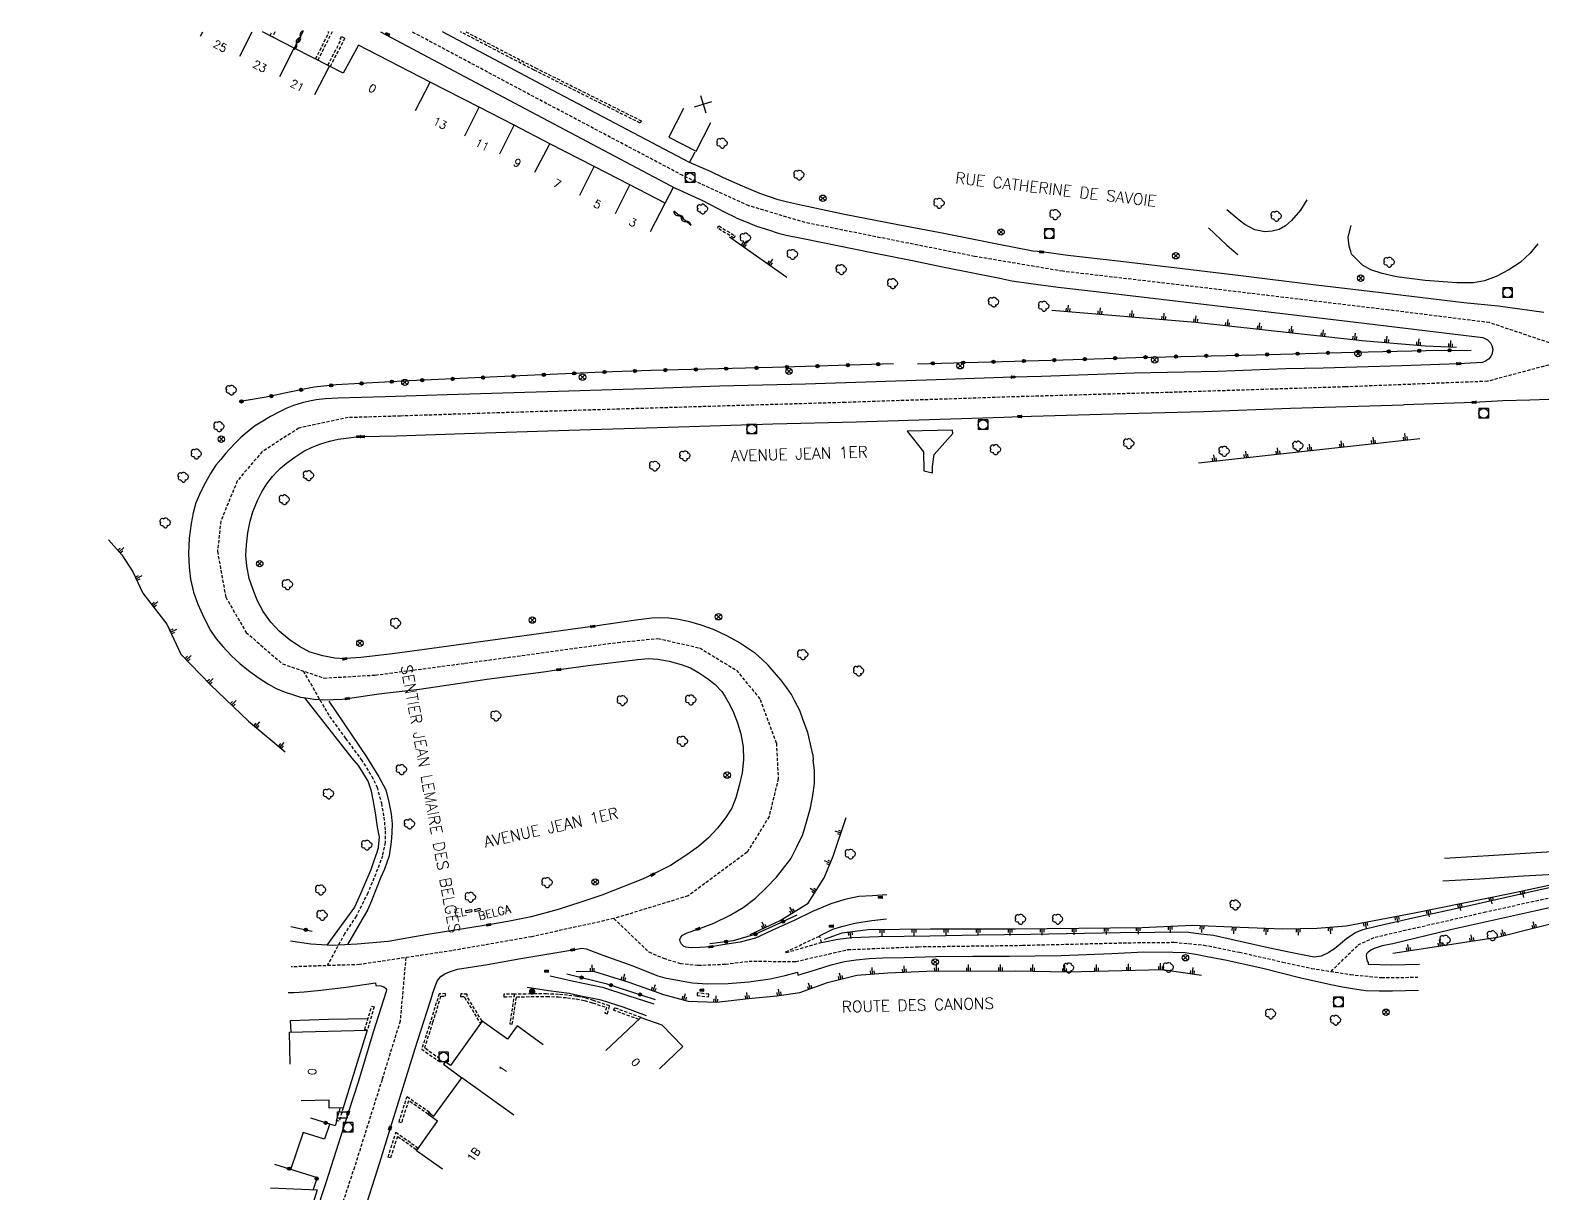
# Model space of a CAD drawing. Header units: millimetres. Extents: x 184000 to 185001, y 127000 to 128000.
# Drawn here: x 184571.8 to 184808, y 127818.6 to 128000.2 of the extents above; entities that cross this region are included whole.
import ezdxf
from ezdxf.enums import TextEntityAlignment as Align

# ---------------------------------------------------------------- set-up
doc = ezdxf.new("R2010")
doc.units = ezdxf.units.MM
doc.linetypes.add('DASHED', pattern=[0.75, 0.5, -0.25])
doc.layers.get('0').update_dxf_attribs({"linetype": 'CONTINUOUS'})
for name, color, linetype in [('W0001', 6, 'DASHED'), ('W0008', 7, 'CONTINUOUS'), ('W0100', 7, 'CONTINUOUS'), ('W0105', 7, 'CONTINUOUS'), ('W0112', 1, 'DASHED'), ('W0211', 2, 'CONTINUOUS'), ('W0300', 7, 'CONTINUOUS'), ('W0310', 3, 'CONTINUOUS'), ('W0322', 7, 'CONTINUOUS'), ('W0334', 7, 'CONTINUOUS'), ('W0400', 7, 'CONTINUOUS'), ('W0420', 7, 'CONTINUOUS'), ('W0469', 7, 'CONTINUOUS'), ('W0984', 7, 'CONTINUOUS'), ('W0989', 7, 'CONTINUOUS'), ('W0991', 7, 'CONTINUOUS'), ('W1102', 7, 'CONTINUOUS'), ('W1471', 7, 'CONTINUOUS'), ('W1473', 7, 'CONTINUOUS')]:
    doc.layers.add(name, color=color, linetype=linetype)
doc.styles.get("Standard").update_dxf_attribs({"font": 'romans.shx', "width": 0.85})

# ---------------------------------------------------------------- blocks, each defined once
blk = doc.blocks.new('t310o')
at = {"color": 0, "linetype": 'Continuous'}
for centre, start, end in [((-0.5, 0.38), 216.8699, 323.1304), ((0.5, -0.37), 36.8699, 143.1303)]:
    blk.add_arc(centre, 0.625, start, end, dxfattribs=at)
blk = doc.blocks.new('T400')
for p, q in [((-0.15, 0.3), (0.15, 0.3)), ((-0.15, -0.25), (-0.15, 0.3)), ((-0.15, 0.15), (0.15, 0.15)), ((-0.15, 0), (0.15, 0)), ((0.15, 0.3), (0.15, -0.25)), ((-0.15, -0.15), (0.15, -0.15)), ((-0.15, -0.25), (-0.15, -0.3)), ((-0.15, -0.3), (0.15, -0.3)), ((0.15, -0.3), (0.15, -0.25))]:
    blk.add_line(p, q)
blk = doc.blocks.new('T420')
for p, q in [((0.75, 0.75), (-0.75, 0.75)), ((-0.75, 0.75), (-0.75, -0.75)), ((0.75, 0.75), (0.75, -0.75)), ((0.75, -0.75), (-0.75, -0.75))]:
    blk.add_line(p, q)
blk.add_ellipse((0, 0), major_axis=(-0.53, 0.53), ratio=1, start_param=3.926991, end_param=10.210176)
blk = doc.blocks.new('T300')
for p, q in [((-0.8, 0.51), (-0.86, 0.34)), ((-0.86, 0.34), (-0.86, 0.17)), ((-0.86, 0.17), (-0.74, 0.06)), ((-0.69, 0.63), (-0.8, 0.51)), ((-0.8, -0.06), (-0.74, 0.06)), ((-0.74, 0.06), (-0.69, 0.11)), ((-0.57, 0.69), (-0.69, 0.63)), ((-0.46, 0.69), (-0.57, 0.69)), ((-0.29, 0.63), (-0.46, 0.69)), ((-0.29, 0.63), (-0.17, 0.74)), ((-0.23, 0.57), (-0.29, 0.63)), ((-0.17, 0.74), (-0.06, 0.8)), ((-0.06, 0.8), (0.06, 0.8)), ((0.06, 0.8), (0.23, 0.74)), ((0.23, 0.74), (0.34, 0.63)), ((0.34, 0.63), (0.4, 0.51)), ((0.46, 0.46), (0.34, 0.46)), ((0.4, 0.51), (0.4, 0.46)), ((0.57, 0.4), (0.46, 0.46)), ((0.57, 0.4), (0.69, 0.29)), ((0.69, 0.29), (0.74, 0.17)), ((0.74, 0.06), (0.69, -0.17)), ((0.74, 0.17), (0.74, 0.06)), ((-0.8, -0.17), (-0.8, -0.06)), ((-0.8, -0.23), (-0.8, -0.17)), ((-0.74, -0.34), (-0.8, -0.23)), ((-0.69, -0.4), (-0.74, -0.34)), ((-0.51, -0.46), (-0.69, -0.4)), ((-0.4, -0.46), (-0.51, -0.46)), ((-0.4, -0.46), (-0.34, -0.46)), ((-0.34, -0.46), (-0.34, -0.4)), ((-0.34, -0.51), (-0.34, -0.46)), ((-0.29, -0.63), (-0.34, -0.51)), ((-0.17, -0.74), (-0.29, -0.63)), ((-0.06, -0.8), (-0.17, -0.74)), ((0.06, -0.8), (-0.06, -0.8)), ((0.17, -0.74), (0.06, -0.8)), ((0.23, -0.69), (0.17, -0.74)), ((0.29, -0.46), (0.23, -0.46)), ((0.29, -0.63), (0.23, -0.69)), ((0.46, -0.4), (0.29, -0.46)), ((0.34, -0.51), (0.29, -0.63)), ((0.34, -0.51), (0.34, -0.46)), ((0.57, -0.34), (0.46, -0.4)), ((0.63, -0.29), (0.57, -0.34)), ((0.69, -0.17), (0.63, -0.29))]:
    blk.add_line(p, q)
blk = doc.blocks.new('T469')
at = {"color": 0, "linetype": 'Continuous', "flags": 128}
for points in [[(-0.35, 0.35), (0.35, -0.35)], [(-0.35, -0.35), (0.35, 0.35)]]:
    blk.add_lwpolyline(points, dxfattribs=at)
at = {"color": 0, "linetype": 'Continuous'}
blk.add_circle((0, 0), 0.5, dxfattribs=at)
blk = doc.blocks.new('t991o')
at = {"color": 0, "linetype": 'Continuous'}
for p, q in [((-1, 1), (1, -1)), ((-1, -1), (1, 1))]:
    blk.add_line(p, q, dxfattribs=at)
blk = doc.blocks.new('T1471')
at = {"color": 0, "linetype": 'Continuous', "flags": 128}
blk.add_lwpolyline([(-0.75, -0.5), (-0.75, 0.5), (0.75, 0.5), (0.75, -0.5), (-0.75, -0.5)], dxfattribs=at)
blk = doc.blocks.new('t322o')
at = {"color": 0, "linetype": 'Continuous'}
for radius in [0.25, 0.15]:
    blk.add_circle((0, 0), radius, dxfattribs=at)
blk = doc.blocks.new('t211o')
at = {"color": 0, "linetype": 'Continuous'}
for p, q in [((-0.29, 0.5), (-0.29, 0)), ((0, 1), (0, 0)), ((0.29, 0.5), (0.29, 0))]:
    blk.add_line(p, q, dxfattribs=at)
blk = doc.blocks.new('T1473')
at = {"color": 0, "linetype": 'Continuous', "const_width": 0.5, "flags": 128}
blk.add_lwpolyline([(-0.25, 0, 1), (0.25, 0, 1)], format="xyb", close=True, dxfattribs=at)

msp = doc.modelspace()

# ---------------------------------------------------------------- linework, layer by layer
at = {"layer": 'W0001', "flags": 128}
msp.add_lwpolyline([(184673.74, 127977.56), (184651.42, 127989.36), (184631.45, 128000, -0.17851)], format="xyb", dxfattribs=at)
at = {"layer": 'W0001'}
for points in [[(184899.34, 127989.79), (184896.99, 127978.77), (184894.87, 127971.67), (184891.93, 127967.44), (184887.05, 127963.97), (184879.91, 127961.89), (184868.07, 127959.1), (184848.2, 127954.36), (184835.9, 127951.54), (184826.44, 127950.3), (184814.77, 127949.52), (184799.72, 127954.59), (184783.98, 127956.56), (184755.73, 127959.96), (184733.09, 127962.61), (184719.32, 127964.93), (184703.14, 127968.15), (184692.85, 127970.22), (184684.05, 127972.84), (184673.74, 127977.56)], [(184814.77, 127949.52), (184799.42, 127945.43), (184777.22, 127944.56), (184749.59, 127943.69), (184725.56, 127943.01), (184699.14, 127942.13), (184672.16, 127941.34), (184642.85, 127940.44), (184629.68, 127940.01), (184621.51, 127939.76), (184613.77, 127938.12), (184608.08, 127934.46), (184604.17, 127929.88), (184601.61, 127923.63), (184601.08, 127918.88), (184602.37, 127911.74), (184605.55, 127906.24), (184611.23, 127901.32), (184617.7, 127899.1), (184625.73, 127899.57), (184639.71, 127901.41), (184663.56, 127904.67), (184669.87, 127905.28), (184676.38, 127903.8), (184682.14, 127900.32), (184685.83, 127895.78), (184688.36, 127888.92), (184688.65, 127883.4), (184687.22, 127877.48), (184683.8, 127871.91), (184674.57, 127865.09), (184663, 127861.55), (184650.15, 127858.72), (184637.7, 127856.54), (184623.27, 127854.37), (184612.57, 127854.01)], [(184614.47, 127900.21), (184618.58, 127893.1), (184621.1, 127889.66), (184623.54, 127886.38), (184625.17, 127883.79), (184626.01, 127882.08), (184626.68, 127879.55), (184627.07, 127877.37), (184627.27, 127875.21), (184627.25, 127873.45), (184626.84, 127871.36), (184626.08, 127869.25), (184624.56, 127865.56), (184622.73, 127861.92), (184620.94, 127859.17), (184618.19, 127854.2)], [(184774.98, 127853.3), (184779.2, 127857.43), (184781.85, 127858.64), (184786.26, 127859.67), (184798.87, 127862.53), (184815.43, 127866.22)], [(184663, 127861.55), (184668.43, 127856.35), (184670.76, 127855.35), (184673.38, 127854.56), (184676.15, 127854.26), (184680.41, 127854.43), (184684.09, 127854.9), (184691.39, 127854.85), (184699.52, 127856.7), (184710.53, 127857.16), (184726.79, 127857.38), (184743.26, 127857.78), (184750.5, 127857.85), (184755.12, 127857.42), (184760.66, 127856.3), (184767.44, 127854.77), (184771.94, 127853.78), (184778.02, 127852.81), (184782.86, 127852.33), (184788.52, 127852.4)], [(184630.49, 127855.45), (184629.6, 127845.53), (184626.78, 127836.41), (184622.47, 127822.76), (184618.69, 127811.28), (184614.34, 127802.25), (184605.37, 127786.24), (184598.8, 127771.02), (184587.84, 127744.94), (184580.77, 127726), (184575.94, 127709.15), (184572.6, 127696.27), (184571.9, 127689.14), (184571.84, 127681.2), (184571.92, 127671.29), (184572.15, 127662.03), (184573.19, 127656.8), (184573.81, 127652.49)]]:
    msp.add_lwpolyline(points, dxfattribs=at)
at = {"layer": 'W0008'}
for p, q in [((184610.94, 127931.88), (184610.48, 127931.38)), ((184694.05, 127887.15), (184694.13, 127886.26))]:
    msp.add_line(p, q, dxfattribs=at)
for points in [[(184626.56, 128000), (184639.67, 127993), (184672.68, 127975.55)], [(184674.8, 127979.57), (184652.48, 127991.38), (184636.24, 128000)], [(184808.22, 127956.19), (184801.07, 127957.15), (184795.73, 127957.7), (184787.54, 127958.67), (184781.49, 127959.38), (184772.21, 127960.49), (184760.88, 127961.9), (184751.8, 127963), (184742.13, 127964.15), (184733.88, 127965.09), (184729.77, 127965.63), (184728.41, 127965.74), (184722.85, 127966.85), (184714.49, 127968.49), (184707.32, 127969.88), (184699, 127971.49), (184692.46, 127972.87), (184690.09, 127973.39), (184688.65, 127973.79), (184685.8, 127974.78), (184683.08, 127975.92), (184680.12, 127977.21), (184678.1, 127978.21), (184674.8, 127979.57)], [(184682.1, 127970.98), (184680.39, 127971.79), (184676.89, 127973.6), (184672.68, 127975.55)], [(184771.22, 127973.76), (184770.22, 127972.15), (184768.82, 127970.54), (184767.89, 127969.69), (184766.89, 127969.14), (184765.78, 127968.88), (184764.66, 127968.79), (184763.07, 127969.1), (184761.54, 127969.91), (184760.62, 127970.59), (184758.72, 127972.23)], [(184682.1, 127970.98), (184684.26, 127970.09), (184685.28, 127969.66), (184687.14, 127969.07), (184688.62, 127968.56), (184689.88, 127968.27), (184692.27, 127967.76), (184695.61, 127967.12), (184703.03, 127965.62), (184709.36, 127964.36), (184714.57, 127963.25), (184723.24, 127961.54), (184725.15, 127961.14), (184728.09, 127960.68), (184732.38, 127960.12), (184738.31, 127959.44), (184748.44, 127958.27), (184765.22, 127956.26), (184778.83, 127954.65), (184794.35, 127952.79), (184798.71, 127952.26), (184799.39, 127951.89), (184799.86, 127951.46), (184800.09, 127951.03), (184800.24, 127950.44), (184800.15, 127949.79), (184799.91, 127949.32), (184799.55, 127948.87), (184799.12, 127948.58), (184798.61, 127948.35), (184794.9, 127948.18), (184786.02, 127947.85), (184773.73, 127947.51), (184767.94, 127947.36), (184757.3, 127946.98), (184744.23, 127946.68), (184729.78, 127946.19), (184725.31, 127946.1), (184713.31, 127945.66), (184692.91, 127945.01), (184679.48, 127944.67), (184667.81, 127944.25), (184652.55, 127943.77), (184636.93, 127943.34), (184627.26, 127943.01), (184619.86, 127942.82), (184617.89, 127942.71), (184616.47, 127942.55), (184615.44, 127942.33), (184614.3, 127942.09), (184612.98, 127941.68), (184611.93, 127941.26), (184610.78, 127940.65), (184609.35, 127939.94), (184608.15, 127939.23), (184606.86, 127938.42), (184605.73, 127937.47), (184604.8, 127936.7), (184603.77, 127935.71), (184603.01, 127934.87), (184602.35, 127934.16), (184601.6, 127933.25), (184600.85, 127932.32), (184599.99, 127931.06), (184599.21, 127929.66), (184598.49, 127928.23), (184597.72, 127926.47), (184597.28, 127924.9), (184596.95, 127923.24), (184596.67, 127920.94), (184596.56, 127918.56), (184596.66, 127916.43), (184596.88, 127914.56), (184597.34, 127912.51), (184598.02, 127910.63), (184598.94, 127908.55), (184599.99, 127906.54), (184600.88, 127905.24), (184601.92, 127904.01), (184603.23, 127902.62), (184604.63, 127901.31), (184606.16, 127900.15), (184607.57, 127899.1), (184609.06, 127898.15), (184610.27, 127897.48), (184611.64, 127896.9), (184612.81, 127896.51), (184614.03, 127896.12), (184615.22, 127895.95), (184616.14, 127895.83), (184617.81, 127895.68), (184619.17, 127895.75), (184620.61, 127895.83), (184621.37, 127895.91), (184626.3, 127896.62), (184632.64, 127897.37), (184643.12, 127898.92), (184651.98, 127900.1), (184654.41, 127900.42), (184658.95, 127901.04), (184666.73, 127902.02)], [(184807.3, 127966.89), (184806.06, 127965.43), (184804.52, 127963.96), (184802.75, 127962.82), (184800.75, 127961.77), (184798.92, 127961.12), (184797.23, 127960.83), (184794.62, 127960.79), (184789.69, 127961.17), (184785.2, 127961.75), (184782.98, 127962.25), (184781.2, 127962.84), (184779.87, 127963.56), (184778.2, 127965.29), (184778.08, 127965.7), (184777.79, 127966.51), (184777.68, 127967.96), (184778.12, 127969.78)], [(184755.83, 127969.37), (184758.69, 127966.71), (184759.42, 127966.04), (184760.44, 127965.22)], [(184884.24, 127959.79), (184881.85, 127959.24), (184874.51, 127957.5), (184867.56, 127955.9), (184857.21, 127953.44), (184841.17, 127949.6), (184835.05, 127948.22), (184834.47, 127948.02), (184826.58, 127946.15), (184821.57, 127945), (184815.64, 127943.65), (184813.31, 127943.12), (184811.29, 127942.79), (184808.99, 127942.6), (184806.01, 127942.5), (184801.81, 127942.41), (184797.34, 127942.15), (184786.33, 127941.77)], [(184723.9, 127939.84), (184726.4, 127939.93), (184740.98, 127940.38), (184755.05, 127940.72), (184768.63, 127941.26), (184786.32, 127941.77)], [(184610.94, 127931.89), (184611.87, 127932.65), (184613.15, 127933.59), (184614.56, 127934.51), (184615.88, 127935.15), (184617.22, 127935.66), (184618.59, 127936.07), (184619.91, 127936.38), (184621.57, 127936.6), (184623.17, 127936.79), (184623.72, 127936.79), (184629.04, 127936.91), (184639.65, 127937.27), (184655.95, 127937.79), (184671.48, 127938.26), (184687.8, 127938.77), (184700.87, 127939.1), (184712.26, 127939.47), (184723.9, 127939.84)], [(184694.05, 127887.15), (184693.7, 127888.76), (184693.27, 127890.61), (184692.57, 127892.53), (184692.01, 127894.06), (184691.26, 127895.48), (184690.73, 127896.55), (184689.99, 127897.59), (184689.07, 127898.82), (184688.03, 127900.01), (184687.07, 127901.09), (184686.1, 127902.04), (184685.1, 127902.96), (184684.32, 127903.47), (184682.47, 127904.69), (184680.61, 127905.7), (184678.52, 127906.67), (184676.6, 127907.38), (184674.84, 127907.86), (184672.83, 127908.32), (184671.58, 127908.45), (184670.15, 127908.51), (184668.93, 127908.45), (184666.39, 127908.15), (184662.17, 127907.54), (184659.67, 127907.16), (184646.33, 127905.32), (184634.58, 127903.71), (184628.42, 127902.91), (184623.47, 127902.31), (184621.93, 127902.22), (184620.94, 127902.1), (184619.4, 127902.21), (184617.53, 127902.59), (184616.1, 127902.97), (184615.52, 127903.17), (184613.88, 127904.04), (184612.3, 127905.13), (184610.74, 127906.43), (184609.42, 127907.84), (184608.23, 127909.52), (184607.26, 127911.27), (184606.61, 127913.04), (184606.05, 127914.64), (184605.68, 127916.63), (184605.52, 127918.24), (184605.61, 127919.88), (184605.83, 127921.75), (184606.18, 127923.62), (184606.59, 127925.04), (184607.33, 127926.84), (184607.99, 127928.18), (184608.8, 127929.42), (184609.69, 127930.56), (184610.48, 127931.38)], [(184666.73, 127902.02), (184668.39, 127902.14), (184669.85, 127902.04), (184671.64, 127901.76), (184673.51, 127901.21), (184674.95, 127900.68), (184676.36, 127899.89), (184677.59, 127899.02), (184678.78, 127898.09), (184679.83, 127896.99), (184680.3, 127896.3), (184681.1, 127894.93), (184681.68, 127893.73), (184682.29, 127892.11), (184682.81, 127890.37), (184683.17, 127888.39), (184683.23, 127886.34), (184683.02, 127884.3), (184682.57, 127882.32), (184682.04, 127880.39), (184681.4, 127878.78), (184680.41, 127877.27), (184679.15, 127875.68), (184677.75, 127874.18), (184676.22, 127872.82), (184674.36, 127871.49), (184671.84, 127869.86), (184669.94, 127868.92), (184669.04, 127868.43), (184667.47, 127867.71), (184664.55, 127866.55), (184661.11, 127865.21), (184657.85, 127864.1), (184654.3, 127862.98), (184650.07, 127861.85), (184646.44, 127861.11), (184643.39, 127860.57), (184633.62, 127859), (184627.72, 127857.98), (184622.88, 127857.56), (184619.02, 127857.34), (184615.64, 127857.55), (184612.51, 127858.04)], [(184626.25, 127872.77), (184626.41, 127874.26), (184626.09, 127875.81), (184625.77, 127878.06), (184625.37, 127880.1), (184625.13, 127881.44), (184624.59, 127883), (184623.8, 127884.34), (184623.11, 127885.45), (184622.12, 127886.62), (184614.72, 127896.02)], [(184618.47, 127895.5), (184624.35, 127886.82), (184626.3, 127883.68), (184627.39, 127881.67), (184627.84, 127879.74), (184628.23, 127877.9), (184628.36, 127876.33), (184628.29, 127874.93), (184628.19, 127873.54), (184627.89, 127871.35), (184627.16, 127869.26), (184626.6, 127868.01), (184625.14, 127864.33), (184624.54, 127862.96), (184621.41, 127857.48)], [(184705.59, 127865.26), (184703.38, 127865.1), (184701.26, 127865), (184699.04, 127864.55), (184696.86, 127863.84), (184694.02, 127862.65), (184691.24, 127861.29), (184687.65, 127859.67), (184685.12, 127858.51), (184682.7, 127857.85), (184680.29, 127857.49), (184678.11, 127857.15), (184676.43, 127857.04), (184675.08, 127856.96), (184674.21, 127857.11), (184673.85, 127857.24), (184673.52, 127857.55), (184673.33, 127857.97), (184673.31, 127858.29), (184673.43, 127858.65), (184673.71, 127858.97), (184674.43, 127859.31), (184676.11, 127859.92), (184678.59, 127860.85), (184681.14, 127862.07), (184683.2, 127863.28), (184685.08, 127864.75), (184686.77, 127866.34), (184688.39, 127868.04), (184689.34, 127869.21), (184690.64, 127870.88), (184691.54, 127872.74), (184692.51, 127874.66), (184693.14, 127876.81), (184693.67, 127878.82), (184694.08, 127880.78), (184694.29, 127882.63), (184694.32, 127884.74), (184694.13, 127886.26)], [(184792.72, 127870.99), (184799.56, 127871.42), (184818.56, 127872.59), (184825.38, 127873.09), (184830.62, 127873.42), (184835.84, 127873.71), (184837.42, 127873.9), (184839.11, 127874.11), (184843.09, 127875.02), (184847.95, 127876.1), (184849.69, 127876.4), (184850.8, 127876.4)], [(184850.59, 127872.82), (184847.43, 127872.16), (184842.77, 127870.86), (184837.85, 127869.99), (184835.15, 127869.41), (184831.54, 127868.61), (184826.83, 127867.48), (184821.78, 127866.42), (184820.73, 127865.81), (184807.67, 127862.91), (184793.62, 127859.81), (184784.65, 127857.63), (184782.94, 127857.28), (184781.73, 127856.9), (184781.3, 127856.65), (184780.8, 127856.3), (184780.54, 127856.04), (184780.48, 127855.79), (184780.53, 127855.38), (184780.6, 127854.92), (184780.78, 127854.68), (184780.79, 127854.45), (184784.36, 127854.34), (184788.8, 127854.42)], [(184626.25, 127872.77), (184625.97, 127871.86), (184625.55, 127870.74), (184625.03, 127869.18), (184624.21, 127867.25), (184623.4, 127865.4), (184622.47, 127863.35), (184618.16, 127857.39)], [(184775.3, 127856.71), (184776.07, 127857.36), (184777.46, 127858.49), (184778.8, 127859.37), (184779.92, 127859.87), (184782.31, 127860.42), (184787.75, 127861.65), (184796.36, 127863.54), (184806.69, 127865.87), (184812.7, 127867.21), (184818.26, 127868.42), (184818.22, 127868.71), (184811.81, 127868.55), (184805.04, 127868.19), (184798.23, 127867.7), (184792.45, 127867.4)], [(184695.1, 127858.87), (184697.18, 127859.9), (184698.59, 127860.3), (184700.6, 127860.83), (184703.25, 127861.26), (184705.55, 127861.52)], [(184775.3, 127856.71), (184774.61, 127856.26), (184773.42, 127855.68), (184772.36, 127855.53), (184768.91, 127856.21), (184765.14, 127856.97), (184759.37, 127858.29), (184756.63, 127858.89), (184754.64, 127859.12), (184752.7, 127859.38), (184751.02, 127859.42), (184747.45, 127859.38), (184742.07, 127859.34), (184728.12, 127859.05), (184719.87, 127858.95), (184712.32, 127858.79), (184704.29, 127858.69), (184700.14, 127858.52), (184697.95, 127858.28), (184695.43, 127857.78)], [(184634.64, 127849.82), (184635.33, 127851.69), (184635.66, 127852.16), (184636.04, 127852.54), (184636.57, 127852.92), (184637.32, 127853.23), (184638.58, 127853.63), (184643.26, 127854.37), (184648.45, 127855.32), (184654.41, 127856.32), (184656.58, 127856.67), (184657.97, 127856.91), (184658.65, 127856.85), (184661.25, 127855.86), (184665.78, 127854.2), (184669.86, 127852.63), (184670.93, 127852.28), (184672.91, 127851.95), (184675.28, 127851.53), (184677.58, 127851.36), (184680.83, 127851.4), (184684.05, 127851.66), (184687.4, 127852.15), (184689.76, 127852.66), (184691.66, 127853.17), (184691.72, 127852.74), (184694.64, 127853.62), (184696.93, 127854.34), (184698.99, 127854.86), (184700.8, 127855.11), (184702.84, 127855.33), (184705, 127855.41), (184708.34, 127855.49), (184713.25, 127855.64), (184719.06, 127855.67), (184724.74, 127855.7), (184732.81, 127855.81), (184740.75, 127856.08), (184745.74, 127856.34), (184750.29, 127856.3), (184752.2, 127856.27), (184754.13, 127855.96), (184755.64, 127855.65), (184758.7, 127855.04), (184764.55, 127853.75), (184770.08, 127852.35), (184774.96, 127851.25), (184776.75, 127850.88), (184778.62, 127850.57), (184780.39, 127850.32), (184782.52, 127850.28), (184784.58, 127850.26), (184788.62, 127850.38)], [(184653.03, 127852.59), (184656.7, 127851.78), (184661.2, 127850.85), (184665.17, 127849.56), (184669.24, 127848.26)], [(184612.13, 127850.01), (184613.07, 127850.03), (184614.62, 127850.11), (184617.2, 127850.38), (184621.18, 127850.84), (184625.76, 127851.5), (184625.81, 127851.1), (184626.6, 127851.03), (184627.04, 127850.92), (184627.32, 127850.7), (184627.48, 127850.47), (184627.43, 127850.17), (184625.39, 127843.82), (184623.1, 127836.19), (184621.48, 127831.2), (184618.03, 127820.44), (184616.31, 127815.07)], [(184634.64, 127849.82), (184631.89, 127841.24), (184629.11, 127832.18), (184628.03, 127828.83), (184626.38, 127823.44), (184623.65, 127814.77)], [(184668.08, 127846.36), (184664.45, 127847.72), (184661, 127848.82), (184657.83, 127849.46), (184655.99, 127849.87), (184652.77, 127850.28), (184649.43, 127850.79)], [(184618.57, 127829.42), (184617.77, 127827.12), (184614.44, 127828.14), (184612.54, 127822.48)]]:
    msp.add_lwpolyline(points, dxfattribs=at)
at = {"layer": 'W0100'}
for p, q in [((184639.8, 127862.82), (184640.74, 127862.98)), ((184640.74, 127862.98), (184640.8, 127862.65)), ((184641.24, 127862.99), (184642.05, 127863.18)), ((184642.05, 127863.18), (184642.09, 127862.86))]:
    msp.add_line(p, q, dxfattribs=at)
for points in [[(184668.71, 127968.83), (184670.99, 127973.27), (184665.5, 127976.09), (184659.93, 127978.96), (184652.96, 127982.52), (184647.44, 127985.4), (184641.97, 127988.21), (184634.32, 127992.13), (184623.12, 127997.93), (184620.72, 127993.53), (184618.57, 127994.65), (184613.08, 127997.47), (184608.12, 128000)], [(184673.88, 127988.02), (184671.58, 127983.57), (184675.84, 127981.38), (184678.13, 127985.82)], [(184639.8, 127862.82), (184639.86, 127862.49), (184640.8, 127862.65)], [(184641.24, 127862.99), (184641.28, 127862.66), (184642.09, 127862.86)], [(184651.93, 127841.83), (184647.9, 127844.79), (184646.37, 127842.71), (184642.4, 127845.53), (184637.48, 127838.59), (184636.65, 127839.21), (184636.36, 127838.8), (184639.25, 127836.71)], [(184661.71, 127840.96), (184665.16, 127844.19), (184667.22, 127846.12), (184670.45, 127844.98), (184673.73, 127841.56), (184670.12, 127838.1)], [(184612.44, 127838.82), (184612.32, 127843.82), (184624.47, 127844.12), (184620.69, 127831.99), (184618.54, 127831.96), (184618.52, 127833.18), (184614.14, 127833.08)], [(184636.24, 127822.41), (184632.17, 127825.3), (184635.46, 127829.93), (184634, 127830.97), (184634.16, 127831.2), (184634.89, 127830.69), (184639.25, 127836.71)], [(184609.37, 127819.51), (184616.64, 127819.21), (184614.35, 127811.77), (184610.85, 127811.93), (184608.76, 127806.21), (184604.06, 127807.92)]]:
    msp.add_lwpolyline(points, dxfattribs=at)
at = {"layer": 'W0105'}
for p, q in [((184711.36, 127934.4), (184711.38, 127931.44)), ((184711.38, 127931.44), (184712.76, 127931.15)), ((184612.57, 127843.82), (184612.51, 127845.64))]:
    msp.add_line(p, q, dxfattribs=at)
for points in [[(184712.76, 127931.15), (184712.75, 127932.12), (184713.01, 127934.03), (184715.91, 127937.27), (184715.88, 127937.81), (184708.81, 127937.63), (184711.36, 127934.4)], [(184612.51, 127845.64), (184618.44, 127845.86), (184624.46, 127845.96)]]:
    msp.add_lwpolyline(points, dxfattribs=at)
at = {"layer": 'W0112'}
for p, q in [((184679.37, 127969.7), (184681.93, 127968.13)), ((184681.93, 127968.13), (184681.72, 127967.79)), ((184695.41, 127857.81), (184695.13, 127858.84)), ((184640.07, 127849.74), (184639.06, 127849.79)), ((184647.45, 127849.77), (184645.8, 127849.73)), ((184645.8, 127849.73), (184645.81, 127849.33)), ((184647.44, 127849.76), (184646.73, 127845.11)), ((184676.01, 127849.95), (184675.97, 127849.55)), ((184677.82, 127849.74), (184676.01, 127849.95)), ((184625.55, 127847.77), (184624.47, 127844.11)), ((184663.08, 127847.61), (184662.94, 127847.23)), ((184666.89, 127845.81), (184662.94, 127847.23)), ((184667.23, 127846.11), (184663.08, 127847.61)), ((184624.47, 127844.11), (184624.08, 127844.22)), ((184632.97, 127841.17), (184635.56, 127839.33)), ((184629.43, 127829.79), (184630.69, 127833.76)), ((184630.69, 127833.76), (184634.23, 127831.32)), ((184619.69, 127830.02), (184620.27, 127831.99)), ((184620.69, 127831.99), (184620.08, 127829.91)), ((184620.08, 127829.91), (184619.69, 127830.02)), ((184627.73, 127824.32), (184628.96, 127828.19)), ((184628.96, 127828.19), (184632.36, 127825.77))]:
    msp.add_line(p, q, dxfattribs=at)
for points in [[(184609.3, 127999.4), (184609.6, 128000)], [(184610.05, 128000), (184609.66, 127999.21)], [(184616.4, 127995.76), (184618.48, 127999.88), (184618.29, 127999.97), (184618.31, 128000)], [(184618.99, 128000), (184616.76, 127995.58)], [(184618.32, 127994.78), (184620.42, 127998.82), (184620.25, 127998.9), (184620.43, 127999.26), (184620.96, 127998.99), (184618.68, 127994.59)], [(184667.09, 127985.75), (184650.53, 127994.02), (184639.02, 128000)], [(184639.88, 128000), (184650.72, 127994.38), (184667.27, 127986.1), (184667.09, 127985.75)], [(184681.72, 127967.79), (184679.16, 127969.36), (184679.37, 127969.7)], [(184695.42, 127857.81), (184689.89, 127856.18), (184689.86, 127856.37), (184695.13, 127858.83)], [(184636.7, 127849.83), (184635.69, 127849.81), (184634.35, 127845.48), (184632.97, 127841.17)], [(184635.56, 127839.33), (184635.79, 127839.65), (184633.44, 127841.33), (184634.73, 127845.36), (184635.98, 127849.42)], [(184635.98, 127849.42), (184636.71, 127849.43), (184636.7, 127849.83)], [(184639.06, 127849.79), (184639.04, 127849.39), (184639.67, 127849.36), (184639.67, 127849.26)], [(184639.67, 127849.26), (184642.05, 127845.32), (184642.4, 127845.53)], [(184642.4, 127845.53), (184640.07, 127849.37), (184640.07, 127849.74)], [(184645.81, 127849.33), (184647.46, 127849.37), (184647.45, 127849.77)], [(184646.73, 127845.11), (184647.12, 127845.05), (184647.78, 127849.36), (184649.29, 127849.35), (184650.79, 127849.41), (184652.47, 127849.39), (184654.33, 127849.32), (184655.72, 127849.2), (184657.12, 127849.01), (184658.39, 127848.78), (184659.67, 127848.38), (184661.84, 127847.66)], [(184661.97, 127846.67), (184662.33, 127847.92), (184659.79, 127848.76), (184658.49, 127849.17), (184657.18, 127849.41), (184655.76, 127849.59), (184654.35, 127849.72), (184652.48, 127849.79), (184650.78, 127849.81), (184649.28, 127849.75), (184647.44, 127849.76)], [(184675.97, 127849.55), (184677.77, 127849.34), (184677.82, 127849.74)], [(184624.08, 127844.22), (184625.17, 127847.88), (184625.55, 127847.77)], [(184661.84, 127847.66), (184661.58, 127846.78), (184661.97, 127846.67)], [(184630.91, 127833.12), (184629.81, 127829.67), (184629.43, 127829.79)], [(184634.23, 127831.32), (184634, 127830.99), (184630.91, 127833.12)], [(184629.17, 127827.54), (184628.11, 127824.2), (184627.73, 127824.32)], [(184632.36, 127825.77), (184632.12, 127825.45), (184629.17, 127827.54)]]:
    msp.add_lwpolyline(points, dxfattribs=at)
at = {"layer": 'W0211'}
for p, q in [((184681.05, 127967.99), (184689.98, 127961.71)), ((184754.27, 127932.69), (184788.86, 127936.52))]:
    msp.add_line(p, q, dxfattribs=at)
for points in [[(184731.36, 127956.55), (184753.8, 127954.65), (184779.83, 127951.82), (184789.7, 127950.99), (184794.58, 127950.76)], [(184584.05, 127920.69), (184586.13, 127918.34), (184587.86, 127915.7), (184589.45, 127912.38), (184593.19, 127907.54), (184595.38, 127902.85), (184599.97, 127898.02), (184605.93, 127892.38), (184611.67, 127887.59)], [(184684.25, 127859.07), (184688.94, 127861.25), (184693.35, 127863.96), (184695.82, 127867.93), (184697.21, 127871.32), (184699.26, 127877.33)], [(184812.19, 127867.39), (184803.17, 127865.46), (184787.99, 127862.38), (184777.34, 127860.35)], [(184784.62, 127856.13), (184800.95, 127858.65), (184813.8, 127861.86), (184825.23, 127863.72), (184837.01, 127865.88), (184849.32, 127866.78)], [(184777.34, 127860.35), (184772.8, 127859.99), (184767.46, 127859.9), (184760.72, 127860.14), (184753.29, 127860.46), (184745.48, 127860.12), (184725.71, 127859.9), (184712.42, 127859.89), (184702.7, 127859.82), (184698.59, 127859.27), (184695.81, 127858.28)], [(184657.08, 127853.3), (184659.81, 127853.34), (184665.31, 127851.61), (184670.73, 127849.7), (184674.59, 127848.67), (184679.02, 127848.49), (184684, 127849.05), (184688.43, 127849.51), (184692.03, 127850.02), (184696.32, 127851.56), (184700.94, 127852.73), (184705.77, 127853.06), (184711.87, 127853.34), (184725.63, 127853.41), (184733.9, 127853.26), (184748.66, 127853.59), (184754.75, 127852.71)]]:
    msp.add_lwpolyline(points, dxfattribs=at)
at = {"layer": 'W0310'}
msp.add_line((184675.03, 127969.74), (184672.34, 127971.99), dxfattribs=at)
msp.add_lwpolyline([(184614.42, 128000), (184613.07, 127997.47)], dxfattribs=at)
at = {"layer": 'W0322'}
msp.add_line((184612.56, 127860.31), (184615.88, 127859.58), dxfattribs=at)
for points in [[(184710.4, 127948.18), (184721.75, 127948.45), (184733.12, 127948.78), (184744.48, 127949.16), (184763.3, 127949.58), (184778.52, 127949.99), (184789.86, 127950.23), (184796.88, 127950.29)], [(184706.64, 127948.18), (184687.78, 127947.59), (184668.82, 127947.12), (184661.27, 127946.87), (184642.41, 127946.01), (184631.04, 127945.52), (184619.62, 127944.88), (184616.18, 127944.52), (184612.33, 127943.73), (184608.7, 127942.96), (184604.64, 127942.26)], [(184691.56, 127862.1), (184688.34, 127860.57), (184685.02, 127859.07), (184681.59, 127858.09), (184677.98, 127857.62)], [(184655.63, 127852.9), (184661.73, 127851.41), (184669.45, 127848.93)], [(184619.72, 127830.01), (184619.44, 127829.21), (184615.65, 127830.37)], [(184610.01, 127823.21), (184616.63, 127821.13), (184616.04, 127819.28)]]:
    msp.add_lwpolyline(points, dxfattribs=at)
at = {"layer": 'W0334'}
msp.add_lwpolyline([(184674.79, 127979.57), (184675.7, 127981.26)], dxfattribs=at)
at = {"layer": 'W0334', "flags": 128}
msp.add_lwpolyline([(184670.99, 127973.27), (184672.3, 127975.75)], dxfattribs=at)
at = {"layer": 'W1102'}
for p, q in [((184598.44, 127999.33), (184598.78, 128000)), ((184604.57, 127996.2), (184606.51, 128000)), ((184610.8, 127993.01), (184613.08, 127997.47)), ((184616.28, 127990.2), (184618.57, 127994.65)), ((184632.01, 127987.69), (184634.32, 127992.13)), ((184639.69, 127983.76), (184641.97, 127988.21)), ((184645.15, 127980.95), (184647.44, 127985.4)), ((184650.65, 127978.09), (184652.96, 127982.52)), ((184657.65, 127974.51), (184659.93, 127978.96)), ((184663.22, 127971.65), (184665.5, 127976.09)), ((184647.35, 127830.85), (184639.25, 127836.71))]:
    msp.add_line(p, q, dxfattribs=at)

# ---------------------------------------------------------------- block references
at = {"layer": 'W0211'}
for p, rotation in [((184683.1, 127966.55), 324.8837635533993), ((184687.19, 127963.68), 324.8837635533993), ((184733.85, 127956.34), 355.1450276319528), ((184738.83, 127955.92), 355.1450276319528), ((184743.81, 127955.49), 355.1450276319528), ((184748.8, 127955.07), 355.1450276319528), ((184753.78, 127954.65), 355.1450276319528), ((184758.75, 127954.11), 353.800173234155), ((184763.72, 127953.57), 353.800173234155), ((184768.69, 127953.03), 353.800173234155), ((184773.66, 127952.49), 353.800173234155), ((184778.63, 127951.95), 353.800173234155), ((184783.61, 127951.5), 355.1723247373317), ((184788.59, 127951.08), 355.1723247373317), ((184793.59, 127950.81), 357.365442135963), ((184781.6, 127935.72), 6.31900734996649), ((184786.57, 127936.27), 6.31900734996649), ((184761.72, 127933.52), 6.31900734996649), ((184766.69, 127934.07), 6.31900734996649), ((184771.66, 127934.62), 6.31900734996649), ((184776.63, 127935.17), 6.31900734996649), ((184756.76, 127932.97), 6.31900734996649), ((184585.71, 127918.82), 311.4454486796258), ((184588.38, 127914.61), 295.5208368010787), ((184590.99, 127910.38), 307.6662288619999), ((184593.79, 127906.26), 295.0691005878513), ((184596.23, 127901.96), 313.5420702432628), ((184599.68, 127898.33), 313.5420702432628), ((184603.29, 127894.88), 316.5647434353269), ((184606.98, 127891.5), 320.1217685508644), ((184610.82, 127888.3), 320.1217685508644), ((184698.45, 127874.93), 71.1714560557956), ((184696.76, 127870.22), 67.55093159112421), ((184694.48, 127865.79), 58.10505510622289), ((184804.86, 127865.82), 192.1013164021094), ((184690.92, 127862.47), 31.64380595956467), ((184795.07, 127863.81), 191.4839645987752), ((184799.96, 127864.81), 191.4839645987752), ((184686.52, 127860.12), 24.87095880279474), ((184780.35, 127860.92), 190.7655894192297), ((184785.26, 127861.86), 190.7655894192297), ((184790.17, 127862.82), 191.4839645987752), ((184806.75, 127860.1), 14.02356039574558), ((184699.9, 127859.45), 187.6374689420996), ((184704.88, 127859.84), 180.3951407224832), ((184709.88, 127859.87), 180.3951407224832), ((184714.88, 127859.89), 180.0216111811075), ((184719.88, 127859.9), 180.0216111811075), ((184724.88, 127859.9), 180.0216111811075), ((184729.88, 127859.95), 180.6579544064812), ((184734.88, 127860), 180.6579544064812), ((184739.88, 127860.06), 180.6579544064812), ((184744.88, 127860.12), 180.6579544064812), ((184749.87, 127860.32), 182.4914072031026), ((184754.87, 127860.4), 177.5115248812905), ((184759.86, 127860.18), 177.5115248812905), ((184764.86, 127860), 177.9870734092667), ((184769.86, 127859.95), 180.978152270794), ((184774.85, 127860.16), 184.474868750574), ((184796.98, 127858.04), 8.77638653834183), ((184801.9, 127858.89), 14.02356039574558), ((184787.09, 127856.51), 8.77638653834183), ((184792.03, 127857.27), 8.77638653834183), ((184659.58, 127853.33), 0.6907754123918816), ((184703.34, 127852.89), 3.836844952769547), ((184708.33, 127853.18), 2.646042870213019), ((184713.32, 127853.35), 0.287350286023231), ((184718.32, 127853.37), 0.287350286023231), ((184723.32, 127853.4), 0.287350286023231), ((184728.32, 127853.36), 358.9823526944384), ((184733.32, 127853.27), 358.9823526944384), ((184738.32, 127853.36), 1.265555417671425), ((184743.32, 127853.47), 1.265555417671425), ((184748.32, 127853.58), 1.265555417671425), ((184753.27, 127852.93), 351.8529183241278), ((184664.36, 127851.91), 342.5427903670682), ((184693.65, 127850.6), 19.68855201004165), ((184698.42, 127852.09), 14.28414673833662), ((184669.08, 127850.28), 340.609336804854), ((184673.88, 127848.86), 345.0731200409642), ((184678.85, 127848.5), 357.6888410516066), ((184683.82, 127849.03), 6.450002690839797), ((184688.79, 127849.56), 8.14357260732628)]:
    msp.add_blockref('t211o', p, dxfattribs=dict(at, rotation=rotation))
at = {"layer": 'W0300'}
for p in [(184679.92, 127982.6), (184691.93, 127977.62), (184676.87, 127972.32), (184713.8, 127973.23), (184731.93, 127971.46), (184766.46, 127971.2), (184683.57, 127967.79), (184690.91, 127965.23), (184698.53, 127962.87), (184784.09, 127964.02), (184706.55, 127960.68), (184722.32, 127957.79), (184730.15, 127957.15), (184603.27, 127944.05), (184601.35, 127938.35), (184597.81, 127934.09), (184674.11, 127933.77), (184722.61, 127934.75), (184743.42, 127935.7), (184758.33, 127934.49), (184769.84, 127935.32), (184669.39, 127932.19), (184595.77, 127930.46), (184615.34, 127930.69), (184611.55, 127926.94), (184592.96, 127923.33), (184612.05, 127913.69), (184628.94, 127907.65), (184692.51, 127902.76), (184701.24, 127900.2), (184675.04, 127895.67), (184664.34, 127895.59), (184644.61, 127893.19), (184673.73, 127889.22), (184629.85, 127884.8), (184618.46, 127881.02), (184631.11, 127876.3), (184624.43, 127873.01), (184699.95, 127871.61), (184617.23, 127866.02), (184652.6, 127867.16), (184640.62, 127864.88), (184760.06, 127863.67), (184617.45, 127862.06), (184726.52, 127861.44), (184732.32, 127861.45), (184792.84, 127858.17), (184800.2, 127858.87), (184734.04, 127853.83), (184749.61, 127853.91), (184765.59, 127846.67), (184775.73, 127845.68)]:
    msp.add_blockref('T300', p, dxfattribs=at)
at = {"layer": 'W0310'}
for p, rotation in [((184613.43, 127998.14), 242.010390733646), ((184614.02, 127999.24), 242.010390733646), ((184673.11, 127971.34), 140.0708007488024), ((184674.26, 127970.38), 140.0708007488024)]:
    msp.add_blockref('t310o', p, dxfattribs=dict(at, rotation=rotation))
at = {"layer": 'W0322'}
for p, rotation in [((184712.78, 127948.23), 1.408604686433416), ((184717.52, 127948.35), 1.408604686433416), ((184722.27, 127948.47), 1.631730798216988), ((184727.02, 127948.6), 1.631730798216988), ((184731.77, 127948.74), 1.631730798216988), ((184736.52, 127948.89), 1.925889556460851), ((184741.26, 127949.05), 1.925889556460851), ((184746.01, 127949.19), 1.2786315239018), ((184750.76, 127949.3), 1.2786315239018), ((184755.51, 127949.41), 1.2786315239018), ((184760.26, 127949.51), 1.2786315239018), ((184765.01, 127949.63), 1.535644086908142), ((184769.76, 127949.75), 1.535644086908142), ((184774.5, 127949.88), 1.535644086908142), ((184779.25, 127950), 1.207649255125435), ((184784, 127950.1), 1.207649255125435), ((184788.75, 127950.2), 1.207649255125435), ((184793.5, 127950.26), 0.4895929796016625), ((184637.81, 127945.81), 182.4732468412785), ((184642.55, 127946.02), 182.6139866028743), ((184647.3, 127946.24), 182.6139866028743), ((184652.04, 127946.45), 182.6139866028743), ((184656.79, 127946.67), 182.6139866028743), ((184661.53, 127946.88), 181.8813134492974), ((184666.28, 127947.04), 181.8813134492974), ((184671.03, 127947.18), 181.4171464286423), ((184675.78, 127947.29), 181.4171464286423), ((184680.53, 127947.41), 181.4171464286423), ((184685.27, 127947.53), 181.4171464286423), ((184690.02, 127947.66), 181.7854771494772), ((184694.77, 127947.81), 181.7854771494772), ((184699.52, 127947.96), 181.7854771494772), ((184704.27, 127948.1), 181.7854771494772), ((184614.14, 127944.1), 191.6223125315986), ((184618.84, 127944.8), 185.9744281943068), ((184623.58, 127945.1), 183.2206919572218), ((184628.32, 127945.37), 183.2206919572218), ((184633.06, 127945.61), 182.4732468412785), ((184604.82, 127942.29), 189.6543080732376), ((184609.49, 127943.12), 192.0213561044911), ((184689.42, 127861.08), 205.4080555079887), ((184614.88, 127859.8), 347.495095892746), ((184685.1, 127859.11), 204.2262368299806), ((184680.5, 127857.94), 187.357330145163), ((184657.93, 127852.34), 346.2757227845486), ((184662.53, 127851.16), 342.190590946154), ((184667.06, 127849.7), 342.190590946154), ((184617.97, 127829.66), 163.000352458832), ((184612.27, 127822.5), 342.5643090705361), ((184616.58, 127820.96), 252.1440988698834)]:
    msp.add_blockref('t322o', p, dxfattribs=dict(at, rotation=rotation))
at = {"layer": 'W0400'}
for p, rotation in [((184627.64, 127999.63), 63.312861916882), ((184729.77, 127965.63), 262.6043090820312), ((184725.31, 127946.1), 271.1780853271483), ((184794.9, 127948.18), 272.6313171386718), ((184797.34, 127942.15), 93.3753204342134), ((184726.4, 127939.93), 92.12443304061888), ((184623.17, 127936.79), 97.10340929031368), ((184623.72, 127936.79), 89.1899108886718), ((184659.67, 127907.16), 278.594039916992), ((184620.94, 127902.1), 277.2754364013671), ((184654.41, 127900.42), 97.36183595657349), ((184621.37, 127895.91), 96.26533079147337), ((184669.04, 127868.43), 298.7852325439452), ((184704.63, 127864.87), 90), ((184643.39, 127860.57), 280.1175537109374), ((184676.11, 127859.92), 109.762149810791), ((184696.97, 127860.38), 90), ((184656.58, 127856.67), 99.0653371810913), ((184678.11, 127857.15), 278.9131469726561), ((184652.5, 127853.35), 90), ((184676.74, 127850.39), 90), ((184621.48, 127831.2), 342.0421752929687), ((184628.03, 127828.83), 162.1150970451906)]:
    msp.add_blockref('T400', p, dxfattribs=dict(at, rotation=rotation))
at = {"layer": 'W0420'}
for p in [(184674.86, 127977.21), (184730.96, 127968.49), (184802.54, 127959.27), (184720.62, 127938.66), (184798.82, 127940.43), (184684.51, 127937.96), (184776.12, 127848.52), (184636.38, 127839.92), (184621.45, 127828.95)]:
    msp.add_blockref('T420', p, dxfattribs=at)
at = {"layer": 'W0469'}
for p in [(184695.62, 127974.01), (184723.45, 127968.74), (184750.74, 127965.03), (184779.61, 127961.53), (184747.45, 127948.78), (184779.18, 127949.77), (184658.09, 127946.08), (184690.33, 127946.99), (184717.06, 127947.86), (184630.35, 127945.27), (184601.68, 127936.4), (184607.68, 127916.96), (184650.25, 127908.15), (184679.32, 127908.67), (184623.32, 127904.54), (184680.68, 127883.95), (184660.06, 127867.26), (184713.16, 127854.77), (184752.24, 127855.44), (184783.57, 127846.93)]:
    msp.add_blockref('T469', p, dxfattribs=at)
at = {"layer": 'W0991', "rotation": 332.7068629221606}
msp.add_blockref('t991o', (184676.92, 127988.7), dxfattribs=at)
at = {"layer": 'W1471'}
msp.add_blockref('T1471', (184620.6, 127830.88), dxfattribs=at)
at = {"layer": 'W1473'}
msp.add_blockref('T1473', (184650.22, 127850.16), dxfattribs=at)

# ---------------------------------------------------------------- texts
at = {"layer": 'W0984'}
for s, rotation, p in [('BELGA', 13.3103, (184644.34, 127862.49)), ('EL', 9.9481, (184638.98, 127862.51))]:
    msp.add_text(s, height=1.25, rotation=rotation, dxfattribs=at).set_placement(p, align=Align.MIDDLE)
at = {"layer": 'W0989'}
for s, rotation, p in [('RUE CATHERINE DE SAVOIE', 353.3236, (184732.02, 127975.39)), ('AVENUE JEAN 1ER', 1.7672, (184691.94, 127934.11)), ('SENTIER JEAN LEMAIRE DES BELGES', 280.3283, (184634.37, 127880.23)), ('AVENUE JEAN 1ER', 12.4192, (184653.18, 127875.78)), ('ROUTE DES CANONS', 1.3942, (184710.47, 127848.06))]:
    msp.add_text(s, height=1.75, rotation=rotation, dxfattribs=at).set_placement(p, align=Align.MIDDLE)
at = {"layer": 'W0991'}
for s, rotation, p in [('25', 332.9498, (184601.5, 127997.77)), ('23', 332.9231, (184607.69, 127994.61)), ('21', 332.8489, (184613.54, 127991.61)), ('0', 332.8492, (184625.28, 127991.15)), ('13', 332.9016, (184635.85, 127985.73)), ('11', 332.7637, (184642.42, 127982.36)), ('9', 332.4722, (184647.9, 127979.52)), ('7', 332.9204, (184654.15, 127976.3)), ('5', 332.7974, (184660.43, 127973.08)), ('3', 332.8204, (184665.96, 127970.24)), ('0', 266.804, (184615.86, 127837.64)), ('1', 54.7035, (184645.65, 127838.02)), ('0', 309.6041, (184666.39, 127839.12)), ('1B', 54.5652, (184641.1, 127824.72))]:
    msp.add_text(s, height=1.25, rotation=rotation, dxfattribs=at).set_placement(p, align=Align.MIDDLE)

doc.saveas('drawing.dxf')
